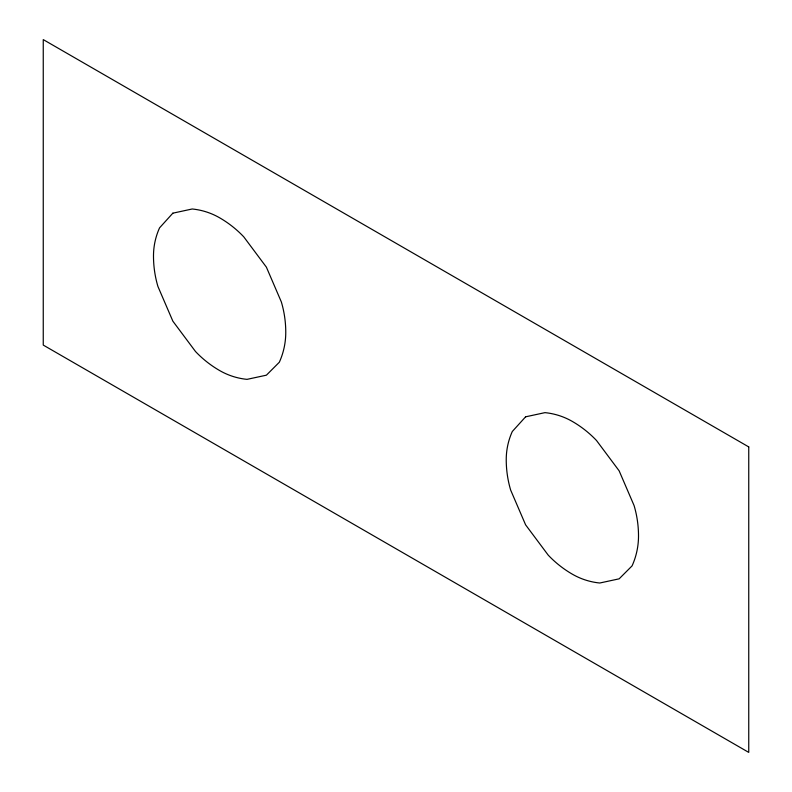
<?xml version="1.0" encoding="UTF-8"?>
<svg xmlns="http://www.w3.org/2000/svg" width="792" height="792" viewBox="0 0 792 792"><rect width="100%" height="100%" fill="white"/><g stroke="black" fill="none" stroke-linecap="round" stroke-linejoin="round"><path stroke-width="1.19" d="M172.864 213.167L159.558 227.858A68.251 68.251 0 0 0 153.49 255.984A106.89 106.89 0 0 0 157.915 286.437L172.864 321.176L195.475 351.48A106.89 106.89 0 0 0 219.631 370.547A68.251 68.251 0 0 0 247.025 379.358L266.399 375.18L279.328 362.231A72.468 72.468 0 0 0 285.763 332.353A106.89 106.89 0 0 0 281.338 301.91L266.399 267.171L243.778 236.857A106.89 106.89 0 0 0 219.631 217.8A68.251 68.251 0 0 0 192.228 208.989L172.864 213.167M525.601 416.82L512.295 431.511A68.251 68.251 0 0 0 506.237 459.647A106.89 106.89 0 0 0 510.662 490.09L525.601 524.829L548.222 555.143A106.89 106.89 0 0 0 572.368 574.2A68.251 68.251 0 0 0 599.772 583.011L619.136 578.833L632.066 565.884A72.468 72.468 0 0 0 638.51 536.016A106.89 106.89 0 0 0 634.085 505.563L619.136 470.824L596.524 440.52A106.89 106.89 0 0 0 572.368 421.453A68.251 68.251 0 0 0 544.975 412.642L525.601 416.82M748.747 446.916L43.253 39.6L43.253 345.084L748.747 752.4L748.747 446.916"/></g></svg>
